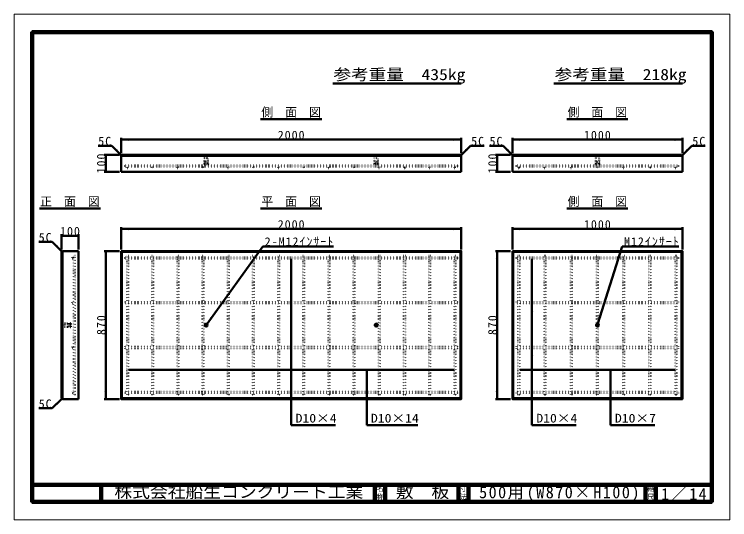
# Model space of a CAD drawing. Units: millimetres, scale not verified. Extents: x -2102 to 2102, y -1485 to 1485.
import ezdxf
from ezdxf.enums import TextEntityAlignment as Align

# ---------------------------------------------------------------- set-up
doc = ezdxf.new("R2010")
doc.units = ezdxf.units.MM
doc.header["$LTSCALE"] = 5
doc.linetypes.add('DOTTED', pattern=[1.75, 0.25, -1.5])
doc.layers.add('0-0_V-nasSTD', color=7, linetype='DOTTED', lineweight=35)
doc.layers.add('0-1_0', color=7, linetype='Continuous', lineweight=50)
doc.styles.add('ＭＳ ゴシック', font='')
doc.styles.get('ＭＳ ゴシック').set_extended_font_data('MS Gothic')

msp = doc.modelspace()

# ---------------------------------------------------------------- linework, layer by layer
at = {"layer": '0-0_V-nasSTD', "linetype": 'Continuous', "lineweight": 100}
for p, q in [((-1997.5, 1380), (-1997.5, -1380)), ((-1592.5, -1280), (-1592.5, -1380)), ((17.5, -1280), (17.5, -1380)), ((77.5, -1280), (77.5, -1380)), ((507.5, -1280), (507.5, -1380)), ((567.5, -1280), (567.5, -1380)), ((1607.5, -1280), (1607.5, -1380)), ((1667.5, -1280), (1667.5, -1380)), ((-1997.5, -1380), (1997.5, -1380))]:
    msp.add_line(p, q, dxfattribs=at)
at = {"layer": '0-0_V-nasSTD', "linetype": 'Continuous', "lineweight": 50}
for p, q in [((-1475, 758.5), (-1475, 668.5)), ((525, 758.5), (525, 668.5)), ((825, 758.5), (825, 668.5)), ((1825, 758.5), (1825, 668.5)), ((525, 748.5), (-1475, 748.5)), ((1825, 748.5), (825, 748.5)), ((-1529.069, 712.569), (-1609.069, 712.569)), ((-1472.5, 656), (-1529.069, 712.569)), ((522.5, 656), (579.069, 712.569)), ((579.069, 712.569), (659.069, 712.569)), ((770.931, 712.569), (690.931, 712.569)), ((827.5, 656), (770.931, 712.569)), ((1822.5, 656), (1879.069, 712.569)), ((1879.069, 712.569), (1959.069, 712.569)), ((-1485, 658.5), (-1575, 658.5)), ((-1565, 658.5), (-1565, 558.5)), ((-1470, 658.5), (-1475, 653.5)), ((-1475, 653.5), (-1475, 558.5)), ((525, 653.5), (-1475, 653.5)), ((520, 658.5), (-1470, 658.5)), ((520, 658.5), (525, 653.5)), ((525, 558.5), (525, 653.5)), ((815, 658.5), (725, 658.5)), ((735, 658.5), (735, 558.5)), ((830, 658.5), (825, 653.5)), ((825, 653.5), (825, 558.5)), ((1825, 653.5), (825, 653.5)), ((1820, 658.5), (830, 658.5)), ((1820, 658.5), (1825, 653.5)), ((1825, 558.5), (1825, 653.5)), ((-1485, 558.5), (-1575, 558.5)), ((-1475, 558.5), (525, 558.5)), ((815, 558.5), (725, 558.5)), ((825, 558.5), (1825, 558.5)), ((-1475, 233.5), (-1475, 103.5)), ((525, 223.5), (-1475, 223.5)), ((525, 233.5), (525, 103.5)), ((825, 233.5), (825, 103.5)), ((1825, 223.5), (825, 223.5)), ((1825, 233.5), (1825, 103.5)), ((-1825, 193.5), (-1825, 103.5)), ((-1725, 183.5), (-1825, 183.5)), ((-1725, 193.5), (-1725, 103.5)), ((-1879.069, 147.569), (-1959.069, 147.569)), ((-1822.5, 91), (-1879.069, 147.569)), ((-1825, 88.5), (-1820, 93.5)), ((-1825, 88.5), (-1825, -771.5)), ((-1725, 93.5), (-1820, 93.5)), ((-1820, -776.5), (-1820, 93.5)), ((-1725, 93.5), (-1725, -776.5)), ((-1485, 93.5), (-1575, 93.5)), ((-1565, 93.5), (-1565, -776.5)), ((-1470, 88.5), (-1475, 93.5)), ((520, 88.5), (-1470, 88.5)), ((-1470, -771.5), (-1470, 88.5)), ((-969.751, -334.227), (-641.643, 120.451)), ((-226.643, 120.451), (-641.643, 120.451)), ((520, 88.5), (525, 93.5)), ((520, -771.5), (520, 88.5)), ((815, 93.5), (725, 93.5)), ((735, 93.5), (735, -776.5)), ((830, 88.5), (825, 93.5)), ((1820, 88.5), (830, 88.5)), ((830, -771.5), (830, 88.5)), ((1327.704, -332.916), (1470.518, 120.451)), ((1803.518, 120.451), (1470.518, 120.451)), ((1820, 88.5), (1825, 93.5)), ((1820, -771.5), (1820, 88.5)), ((-475, 48), (-475, -929.5)), ((940, 48), (940, -929.5)), ((-1432, -604.5), (482, -604.5)), ((-31, -604.5), (-31, -929.5)), ((868, -604.5), (1782, -604.5)), ((1402, -604.5), (1402, -929.5)), ((-1822.5, -774), (-1879.069, -830.569)), ((-1825, -771.5), (-1820, -776.5)), ((-1820, -776.5), (-1725, -776.5)), ((-1485, -776.5), (-1575, -776.5)), ((-1470, -771.5), (-1475, -776.5)), ((520, -771.5), (-1470, -771.5)), ((520, -771.5), (525, -776.5)), ((815, -776.5), (725, -776.5)), ((830, -771.5), (825, -776.5)), ((1820, -771.5), (830, -771.5)), ((1820, -771.5), (1825, -776.5)), ((-1879.069, -830.569), (-1959.069, -830.569)), ((-475, -929.5), (-215, -929.5)), ((-31, -929.5), (269, -929.5)), ((940, -929.5), (1200, -929.5)), ((1402, -929.5), (1662, -929.5))]:
    msp.add_line(p, q, dxfattribs=at)
at = {"layer": '0-0_V-nasSTD', "lineweight": 50}
for p, q in [((-984, 658.5), (-985, 641)), ((-965, 641), (-985, 641)), ((-985, 641), (-985, 616.5)), ((-966, 658.5), (-984, 658.5)), ((-965, 641), (-966, 658.5)), ((-965, 616.5), (-965, 641)), ((16, 658.5), (15, 641)), ((35, 641), (15, 641)), ((15, 641), (15, 616.5)), ((34, 658.5), (16, 658.5)), ((35, 641), (34, 658.5)), ((35, 616.5), (35, 641)), ((1316, 658.5), (1315, 641)), ((1335, 641), (1315, 641)), ((1315, 641), (1315, 616.5)), ((1334, 658.5), (1316, 658.5)), ((1335, 641), (1334, 658.5)), ((1335, 616.5), (1335, 641)), ((-987, 605), (-987, 608)), ((-985, 625.5), (-986.5, 616.5)), ((-963.5, 616.5), (-986.5, 616.5)), ((-963.5, 608.5), (-986.5, 608.5)), ((-963.5, 604.5), (-986.5, 604.5)), ((-966, 617.5), (-984, 617.5)), ((-984, 616.5), (-984, 617.5)), ((-983.25, 608.5), (-983.25, 616.5)), ((-966.75, 608.5), (-966.75, 616.5)), ((-966, 616.5), (-966, 617.5)), ((-965, 625.5), (-963.5, 616.5)), ((-963, 605), (-963, 608)), ((13, 605), (13, 608)), ((15, 625.5), (13.5, 616.5)), ((36.5, 616.5), (13.5, 616.5)), ((36.5, 608.5), (13.5, 608.5)), ((36.5, 604.5), (13.5, 604.5)), ((34, 617.5), (16, 617.5)), ((16, 616.5), (16, 617.5)), ((16.75, 608.5), (16.75, 616.5)), ((33.25, 608.5), (33.25, 616.5)), ((34, 616.5), (34, 617.5)), ((35, 625.5), (36.5, 616.5)), ((37, 605), (37, 608)), ((1313, 605), (1313, 608)), ((1315, 625.5), (1313.5, 616.5)), ((1336.5, 616.5), (1313.5, 616.5)), ((1336.5, 608.5), (1313.5, 608.5)), ((1336.5, 604.5), (1313.5, 604.5)), ((1334, 617.5), (1316, 617.5)), ((1316, 616.5), (1316, 617.5)), ((1316.75, 608.5), (1316.75, 616.5)), ((1333.25, 608.5), (1333.25, 616.5)), ((1334, 616.5), (1334, 617.5)), ((1335, 625.5), (1336.5, 616.5)), ((1337, 605), (1337, 608)), ((-1807.5, -331.5), (-1825, -332.5)), ((-1825, -332.5), (-1825, -350.5)), ((-1807.5, -331.5), (-1807.5, -351.5)), ((-1783, -331.5), (-1807.5, -331.5)), ((-1792, -331.5), (-1783, -330)), ((-1784, -332.5), (-1784, -350.5)), ((-1783, -332.5), (-1784, -332.5)), ((-1783, -330), (-1783, -353)), ((-1775, -333.25), (-1783, -333.25)), ((-1775, -330), (-1775, -353)), ((-1771.5, -329.5), (-1774.5, -329.5)), ((-1771, -330), (-1771, -353)), ((-1825, -350.5), (-1807.5, -351.5)), ((-1807.5, -351.5), (-1783, -351.5)), ((-1792, -351.5), (-1783, -353)), ((-1783, -350.5), (-1784, -350.5)), ((-1775, -349.75), (-1783, -349.75)), ((-1771.5, -353.5), (-1774.5, -353.5))]:
    msp.add_line(p, q, dxfattribs=at)
at = {"layer": '0-0_V-nasSTD'}
for p, q in [((-1452, 588.5), (-1452, 598.5)), ((502, 598.5), (-1452, 598.5)), ((502, 588.5), (502, 598.5)), ((848, 588.5), (848, 598.5)), ((1802, 598.5), (848, 598.5)), ((1802, 588.5), (1802, 598.5)), ((502, 588.5), (-1452, 588.5)), ((1802, 588.5), (848, 588.5)), ((-1452, 48), (-1452, 58)), ((502, 58), (-1452, 58)), ((502, 48), (-1452, 48)), ((-1442, 68), (-1432, 68)), ((-1442, 58), (-1442, 68)), ((-1442, -205), (-1442, 48)), ((-1432, 68), (-1432, 58)), ((-1432, 48), (-1432, -205)), ((-1294, 68), (-1284, 68)), ((-1294, 58), (-1294, 68)), ((-1294, -205), (-1294, 48)), ((-1284, 68), (-1284, 58)), ((-1284, 48), (-1284, -205)), ((-1146, 68), (-1136, 68)), ((-1146, 58), (-1146, 68)), ((-1146, -205), (-1146, 48)), ((-1136, 68), (-1136, 58)), ((-1136, 48), (-1136, -205)), ((-998, 68), (-988, 68)), ((-998, 58), (-998, 68)), ((-998, -205), (-998, 48)), ((-988, 68), (-988, 58)), ((-988, 48), (-988, -205)), ((-850, 68), (-840, 68)), ((-850, 58), (-850, 68)), ((-850, -205), (-850, 48)), ((-840, 68), (-840, 58)), ((-840, 48), (-840, -205)), ((-702, 68), (-692, 68)), ((-702, 58), (-702, 68)), ((-702, -205), (-702, 48)), ((-692, 68), (-692, 58)), ((-692, 48), (-692, -205)), ((-554, 68), (-544, 68)), ((-554, 58), (-554, 68)), ((-554, -205), (-554, 48)), ((-544, 68), (-544, 58)), ((-544, 48), (-544, -205)), ((-406, 68), (-396, 68)), ((-406, 58), (-406, 68)), ((-406, -205), (-406, 48)), ((-396, 68), (-396, 58)), ((-396, 48), (-396, -205)), ((-258, 68), (-248, 68)), ((-258, 58), (-258, 68)), ((-258, -205), (-258, 48)), ((-248, 68), (-248, 58)), ((-248, 48), (-248, -205)), ((-110, 68), (-100, 68)), ((-110, 58), (-110, 68)), ((-110, -205), (-110, 48)), ((-100, 68), (-100, 58)), ((-100, 48), (-100, -205)), ((38, 68), (48, 68)), ((38, 58), (38, 68)), ((38, -205), (38, 48)), ((48, 68), (48, 58)), ((48, 48), (48, -205)), ((186, 68), (196, 68)), ((186, 58), (186, 68)), ((186, -205), (186, 48)), ((196, 68), (196, 58)), ((196, 48), (196, -205)), ((334, 68), (344, 68)), ((334, 58), (334, 68)), ((334, -205), (334, 48)), ((344, 68), (344, 58)), ((344, 48), (344, -205)), ((482, 68), (492, 68)), ((482, 58), (482, 68)), ((482, -205), (482, 48)), ((492, 68), (492, 58)), ((492, 48), (492, -205)), ((502, 48), (502, 58)), ((848, 48), (848, 58)), ((1802, 58), (848, 58)), ((1802, 48), (848, 48)), ((858, 68), (868, 68)), ((858, 58), (858, 68)), ((858, -205), (858, 48)), ((868, 68), (868, 58)), ((868, 48), (868, -205)), ((1012, 68), (1022, 68)), ((1012, 58), (1012, 68)), ((1012, -205), (1012, 48)), ((1022, 68), (1022, 58)), ((1022, 48), (1022, -205)), ((1166, 68), (1176, 68)), ((1166, 58), (1166, 68)), ((1166, -205), (1166, 48)), ((1176, 68), (1176, 58)), ((1176, 48), (1176, -205)), ((1320, 68), (1330, 68)), ((1320, 58), (1320, 68)), ((1320, -205), (1320, 48)), ((1330, 68), (1330, 58)), ((1330, 48), (1330, -205)), ((1474, 68), (1484, 68)), ((1474, 58), (1474, 68)), ((1474, -205), (1474, 48)), ((1484, 68), (1484, 58)), ((1484, 48), (1484, -205)), ((1628, 68), (1638, 68)), ((1628, 58), (1628, 68)), ((1628, -205), (1628, 48)), ((1638, 68), (1638, 58)), ((1638, 48), (1638, -205)), ((1782, 68), (1792, 68)), ((1782, 58), (1782, 68)), ((1782, -205), (1782, 48)), ((1792, 68), (1792, 58)), ((1792, 48), (1792, -205)), ((1802, 48), (1802, 58)), ((-1452, -215), (-1452, -205)), ((502, -205), (-1452, -205)), ((502, -215), (502, -205)), ((848, -215), (848, -205)), ((1802, -205), (848, -205)), ((1802, -215), (1802, -205)), ((502, -215), (-1452, -215)), ((-1442, -468), (-1442, -215)), ((-1432, -215), (-1432, -468)), ((-1294, -468), (-1294, -215)), ((-1284, -215), (-1284, -468)), ((-1146, -468), (-1146, -215)), ((-1136, -215), (-1136, -468)), ((-998, -468), (-998, -215)), ((-988, -215), (-988, -468)), ((-850, -468), (-850, -215)), ((-840, -215), (-840, -468)), ((-702, -468), (-702, -215)), ((-692, -215), (-692, -468)), ((-554, -468), (-554, -215)), ((-544, -215), (-544, -468)), ((-406, -468), (-406, -215)), ((-396, -215), (-396, -468)), ((-258, -468), (-258, -215)), ((-248, -215), (-248, -468)), ((-110, -468), (-110, -215)), ((-100, -215), (-100, -468)), ((38, -468), (38, -215)), ((48, -215), (48, -468)), ((186, -468), (186, -215)), ((196, -215), (196, -468)), ((334, -468), (334, -215)), ((344, -215), (344, -468)), ((482, -468), (482, -215)), ((492, -215), (492, -468)), ((1802, -215), (848, -215)), ((858, -468), (858, -215)), ((868, -215), (868, -468)), ((1012, -468), (1012, -215)), ((1022, -215), (1022, -468)), ((1166, -468), (1166, -215)), ((1176, -215), (1176, -468)), ((1320, -468), (1320, -215)), ((1330, -215), (1330, -468)), ((1474, -468), (1474, -215)), ((1484, -215), (1484, -468)), ((1628, -468), (1628, -215)), ((1638, -215), (1638, -468)), ((1782, -468), (1782, -215)), ((1792, -215), (1792, -468)), ((-1452, -478), (-1452, -468)), ((502, -468), (-1452, -468)), ((502, -478), (-1452, -478)), ((-1442, -731), (-1442, -478)), ((-1432, -478), (-1432, -731)), ((-1294, -731), (-1294, -478)), ((-1284, -478), (-1284, -731)), ((-1146, -731), (-1146, -478)), ((-1136, -478), (-1136, -731)), ((-998, -731), (-998, -478)), ((-988, -478), (-988, -731)), ((-850, -731), (-850, -478)), ((-840, -478), (-840, -731)), ((-702, -731), (-702, -478)), ((-692, -478), (-692, -731)), ((-554, -731), (-554, -478)), ((-544, -478), (-544, -731)), ((-406, -731), (-406, -478)), ((-396, -478), (-396, -731)), ((-258, -731), (-258, -478)), ((-248, -478), (-248, -731)), ((-110, -731), (-110, -478)), ((-100, -478), (-100, -731)), ((38, -731), (38, -478)), ((48, -478), (48, -731)), ((186, -731), (186, -478)), ((196, -478), (196, -731)), ((334, -731), (334, -478)), ((344, -478), (344, -731)), ((482, -731), (482, -478)), ((492, -478), (492, -731)), ((502, -478), (502, -468)), ((848, -478), (848, -468)), ((1802, -468), (848, -468)), ((1802, -478), (848, -478)), ((858, -731), (858, -478)), ((868, -478), (868, -731)), ((1012, -731), (1012, -478)), ((1022, -478), (1022, -731)), ((1166, -731), (1166, -478)), ((1176, -478), (1176, -731)), ((1320, -731), (1320, -478)), ((1330, -478), (1330, -731)), ((1474, -731), (1474, -478)), ((1484, -478), (1484, -731)), ((1628, -731), (1628, -478)), ((1638, -478), (1638, -731)), ((1782, -731), (1782, -478)), ((1792, -478), (1792, -731)), ((1802, -478), (1802, -468)), ((-1452, -741), (-1452, -731)), ((502, -731), (-1452, -731)), ((502, -741), (-1452, -741)), ((-1442, -751), (-1442, -741)), ((-1294, -751), (-1294, -741)), ((-1146, -751), (-1146, -741)), ((-998, -751), (-998, -741)), ((-850, -751), (-850, -741)), ((-702, -751), (-702, -741)), ((-554, -751), (-554, -741)), ((-406, -751), (-406, -741)), ((-258, -751), (-258, -741)), ((-110, -751), (-110, -741)), ((38, -751), (38, -741)), ((186, -751), (186, -741)), ((334, -751), (334, -741)), ((482, -751), (482, -741)), ((502, -741), (502, -731)), ((848, -741), (848, -731)), ((1802, -731), (848, -731)), ((1802, -741), (848, -741)), ((858, -751), (858, -741)), ((1012, -751), (1012, -741)), ((1166, -751), (1166, -741)), ((1320, -751), (1320, -741)), ((1474, -751), (1474, -741)), ((1628, -751), (1628, -741)), ((1782, -751), (1782, -741)), ((1802, -741), (1802, -731))]:
    msp.add_line(p, q, dxfattribs=at)
at = {"layer": '0-0_V-nasSTD', "linetype": 'Continuous', "lineweight": 18}
for points in [[(-2102.5, -1485), (-2102.5, 1485), (2102.5, 1485), (2102.5, -1485)], [(-2002.5, -1385), (-2002.5, 1385), (2002.5, 1385), (2002.5, -1385)]]:
    msp.add_lwpolyline(points, close=True, dxfattribs=at)
at = {"layer": '0-0_V-nasSTD', "linetype": 'Continuous', "lineweight": 100}
msp.add_lwpolyline([(1997.5, -1380), (1997.5, 1380), (-1997.5, 1380)], dxfattribs=at)
at = {"layer": '0-0_V-nasSTD', "linetype": 'Continuous', "lineweight": 50}
for points in [[(-1475, 93.5), (-1475, -776.5), (525, -776.5), (525, 93.5)], [(825, 93.5), (825, -776.5), (1825, -776.5), (1825, 93.5)]]:
    msp.add_lwpolyline(points, close=True, dxfattribs=at)
at = {"layer": '0-0_V-nasSTD'}
msp.add_lwpolyline([(-1755, 68), (-1755, -751), (-1745, -751), (-1745, 68)], close=True, dxfattribs=at)
for points in [[(-1442, -751), (-1432, -751), (-1432, -741)], [(-1294, -751), (-1284, -751), (-1284, -741)], [(-1146, -751), (-1136, -751), (-1136, -741)], [(-998, -751), (-988, -751), (-988, -741)], [(-850, -751), (-840, -751), (-840, -741)], [(-702, -751), (-692, -751), (-692, -741)], [(-554, -751), (-544, -751), (-544, -741)], [(-406, -751), (-396, -751), (-396, -741)], [(-258, -751), (-248, -751), (-248, -741)], [(-110, -751), (-100, -751), (-100, -741)], [(38, -751), (48, -751), (48, -741)], [(186, -751), (196, -751), (196, -741)], [(334, -751), (344, -751), (344, -741)], [(482, -751), (492, -751), (492, -741)], [(858, -751), (868, -751), (868, -741)], [(1012, -751), (1022, -751), (1022, -741)], [(1166, -751), (1176, -751), (1176, -741)], [(1320, -751), (1330, -751), (1330, -741)], [(1474, -751), (1484, -751), (1484, -741)], [(1628, -751), (1638, -751), (1638, -741)], [(1782, -751), (1792, -751), (1792, -741)]]:
    msp.add_lwpolyline(points, dxfattribs=at)
for centre in [(-1437, 583.5), (-1289, 583.5), (-1141, 583.5), (-993, 583.5), (-845, 583.5), (-697, 583.5), (-549, 583.5), (-401, 583.5), (-253, 583.5), (-105, 583.5), (43, 583.5), (191, 583.5), (339, 583.5), (487, 583.5), (863, 583.5), (1017, 583.5), (1171, 583.5), (1325, 583.5), (1479, 583.5), (1633, 583.5), (1787, 583.5), (-1760, 53), (-1760, -210), (-1760, -473), (-1760, -736)]:
    msp.add_circle(centre, 5, dxfattribs=at)
at = {"layer": '0-0_V-nasSTD', "linetype": 'Continuous', "lineweight": 50}
for centre, radius in [((-975, -341.5), 9), ((-975, -341.5), 7.25), ((25, -341.5), 9), ((25, -341.5), 7.25), ((1325, -341.5), 9), ((1325, -341.5), 7.25)]:
    msp.add_circle(centre, radius, dxfattribs=at)
at = {"layer": '0-0_V-nasSTD', "lineweight": 50}
for centre, radius, start, end in [((-986.5, 608), 0.5, 90, 180), ((-986.5, 605), 0.5, 180, 270), ((-1026.4, 610.9), 43.899, 8.64693, 19.42556), ((-984.526, 606.5), 2.026, 279.27093, 80.72907), ((-977.474, 606.5), 2.026, 99.27093, 260.72907), ((-972.526, 606.5), 2.026, 279.27093, 80.72907), ((-965.474, 606.5), 2.026, 99.27093, 260.72907), ((-923.6, 610.9), 43.899, 160.57444, 171.35307), ((-963.5, 608), 0.5, 0, 90), ((-963.5, 605), 0.5, 270, 0), ((13.5, 608), 0.5, 90, 180), ((13.5, 605), 0.5, 180, 270), ((-26.4, 610.9), 43.899, 8.64693, 19.42556), ((15.474, 606.5), 2.026, 279.27093, 80.72907), ((22.526, 606.5), 2.026, 99.27093, 260.72907), ((27.474, 606.5), 2.026, 279.27093, 80.72907), ((34.526, 606.5), 2.026, 99.27093, 260.72907), ((76.4, 610.9), 43.899, 160.57444, 171.35307), ((36.5, 608), 0.5, 0, 90), ((36.5, 605), 0.5, 270, 0), ((1313.5, 608), 0.5, 90, 180), ((1313.5, 605), 0.5, 180, 270), ((1273.6, 610.9), 43.899, 8.64693, 19.42556), ((1315.474, 606.5), 2.026, 279.27093, 80.72907), ((1322.526, 606.5), 2.026, 99.27093, 260.72907), ((1327.474, 606.5), 2.026, 279.27093, 80.72907), ((1334.526, 606.5), 2.026, 99.27093, 260.72907), ((1376.4, 610.9), 43.899, 160.57444, 171.35307), ((1336.5, 608), 0.5, 0, 90), ((1336.5, 605), 0.5, 270, 0), ((-1777.4, -290.1), 43.899, 250.57444, 261.35307), ((-1774.5, -330), 0.5, 90, 180), ((-1773, -331.974), 2.026, 189.27093, 350.72907), ((-1771.5, -330), 0.5, 0, 90), ((-1777.4, -392.9), 43.899, 98.64693, 109.42556), ((-1773, -339.026), 2.026, 9.27093, 170.72907), ((-1773, -343.974), 2.026, 189.27093, 350.72907), ((-1773, -351.026), 2.026, 9.27093, 170.72907), ((-1774.5, -353), 0.5, 180, 270), ((-1771.5, -353), 0.5, 270, 0)]:
    msp.add_arc(centre, radius, start, end, dxfattribs=at)
at = {"layer": '0-0_V-nasSTD'}
for points in [[(-1475, 748.5), (-1430, 741), (-1430, 756)], [(480, 741), (480, 756), (525, 748.5)], [(825, 748.5), (870, 741), (870, 756)], [(1780, 741), (1780, 756), (1825, 748.5)], [(-1509.623, 682.517), (-1499.017, 693.123), (-1472.5, 656)], [(522.5, 656), (549.017, 693.123), (559.623, 682.517)], [(790.377, 682.517), (800.983, 693.123), (827.5, 656)], [(1822.5, 656), (1849.017, 693.123), (1859.623, 682.517)], [(-1572.5, 613.5), (-1565, 658.5), (-1557.5, 613.5)], [(727.5, 613.5), (735, 658.5), (742.5, 613.5)], [(-1572.5, 603.5), (-1565, 558.5), (-1557.5, 603.5)], [(727.5, 603.5), (735, 558.5), (742.5, 603.5)], [(-1475, 223.5), (-1430, 216), (-1430, 231)], [(480, 216), (480, 231), (525, 223.5)], [(825, 223.5), (870, 216), (870, 231)], [(1780, 216), (1780, 231), (1825, 223.5)], [(-1825, 183.5), (-1780, 176), (-1780, 191)], [(-1770, 176), (-1770, 191), (-1725, 183.5)], [(-1859.623, 117.517), (-1849.017, 128.123), (-1822.5, 91)], [(-1572.5, 48.5), (-1565, 93.5), (-1557.5, 48.5)], [(727.5, 48.5), (735, 93.5), (742.5, 48.5)], [(-482.5, 3), (-475, 48), (-467.5, 3)], [(932.5, 3), (940, 48), (947.5, 3)], [(-482.5, -260), (-475, -215), (-467.5, -260)], [(932.5, -260), (940, -215), (947.5, -260)], [(-969.751, -334.227), (-949.5, -293.347), (-943.418, -297.736)], [(1327.704, -332.916), (1334.071, -287.742), (1341.225, -289.995)], [(1327.704, -332.916), (1341.225, -289.995), (1348.378, -292.248)], [(-969.751, -334.227), (-943.418, -297.736), (-937.337, -302.125)], [(-482.5, -523), (-475, -478), (-467.5, -523)], [(932.5, -523), (940, -478), (947.5, -523)], [(-1432, -604.5), (-1387, -612), (-1387, -597)], [(-1284, -604.5), (-1239, -612), (-1239, -597)], [(-1136, -604.5), (-1091, -612), (-1091, -597)], [(-988, -604.5), (-943, -612), (-943, -597)], [(-840, -604.5), (-795, -612), (-795, -597)], [(-692, -604.5), (-647, -612), (-647, -597)], [(-544, -604.5), (-499, -612), (-499, -597)], [(-396, -604.5), (-351, -612), (-351, -597)], [(-248, -604.5), (-203, -612), (-203, -597)], [(-100, -604.5), (-55, -612), (-55, -597)], [(-7, -612), (-7, -597), (38, -604.5)], [(141, -612), (141, -597), (186, -604.5)], [(289, -612), (289, -597), (334, -604.5)], [(437, -612), (437, -597), (482, -604.5)], [(868, -604.5), (913, -612), (913, -597)], [(1022, -604.5), (1067, -612), (1067, -597)], [(1176, -604.5), (1221, -612), (1221, -597)], [(1330, -604.5), (1375, -612), (1375, -597)], [(1429, -612), (1429, -597), (1474, -604.5)], [(1583, -612), (1583, -597), (1628, -604.5)], [(1737, -612), (1737, -597), (1782, -604.5)], [(-1572.5, -731.5), (-1565, -776.5), (-1557.5, -731.5)], [(-482.5, -786), (-475, -741), (-467.5, -786)], [(727.5, -731.5), (735, -776.5), (742.5, -731.5)], [(932.5, -786), (940, -741), (947.5, -786)], [(-1859.623, -800.517), (-1849.017, -811.123), (-1822.5, -774)]]:
    msp.add_solid(points, dxfattribs=at)
at = {"layer": '0-1_0'}
for p, q in [((-230.5, 1078.5), (525, 1078.5)), ((1069.5, 1078.5), (1825, 1078.5)), ((-654.5, 868.5), (-295.5, 868.5)), ((1145.5, 868.5), (1504.5, 868.5)), ((-1954.5, 343.5), (-1595.5, 343.5)), ((-654.5, 343.5), (-295.5, 343.5)), ((1145.5, 343.5), (1504.5, 343.5))]:
    msp.add_line(p, q, dxfattribs=at)
at = {"layer": '0-1_0', "lineweight": 100}
msp.add_line((-1997.5, -1280), (1997.5, -1280), dxfattribs=at)

# ---------------------------------------------------------------- texts
at = {"layer": '0-0_V-nasSTD', "style": 'ＭＳ ゴシック'}
for s, height, width, p in [('参考重量\u3000435kg', 65.98, 1.15, (-226.5, 1078.5)), ('参考重量\u3000218kg', 65.98, 1.15, (1073.5, 1078.5)), ('D10×4', 51.32, 1.15, (-449, -929.5)), ('D10×14', 51.32, 1.15, (-6, -929.5)), ('D10×4', 51.32, 1.15, (966, -929.5)), ('D10×7', 51.32, 1.15, (1428, -929.5)), ('株式会社船生コンクリート工業', 69.65, 1.1, (-1514.221, -1377.45)), ('敷\u3000板', 69.65, 1.1, (140.5, -1377.53))]:
    msp.add_text(s, height=height, dxfattribs=dict(at, width=width)).set_placement(p, align=Align.BOTTOM_LEFT)
for s, height, p in [('側\u3000面\u3000図', 51.32, (-650.5, 868.5)), ('側\u3000面\u3000図', 51.32, (1149.5, 868.5)), ('正\u3000面\u3000図', 51.32, (-1950.5, 343.5)), ('平\u3000面\u3000図', 51.32, (-650.5, 343.5)), ('側\u3000面\u3000図', 51.32, (1149.5, 343.5)), ('名', 30.79, (26.482, -1326.001)), ('寸', 30.79, (516.482, -1326.001)), ('縮', 30.79, (1616.482, -1326.001)), ('称', 30.79, (26.476, -1375.99)), ('法', 30.79, (516.476, -1375.99)), ('尺', 30.79, (1616.476, -1375.99))]:
    msp.add_text(s, height=height, dxfattribs=at).set_placement(p, align=Align.BOTTOM_LEFT)
at = {"layer": '0-0_V-nasSTD', "attachment_point": 7, "style": 'ＭＳ ゴシック'}
for s, insert, char_height in [('\\T1.17;2000', (-554, 748.5), 51.32), ('\\T1.17;1000', (1246, 748.5), 51.32), ('\\T1.17;5C', (-1609.069, 712.569), 51.32), ('\\T1.17;5C', (583.069, 712.569), 51.32), ('\\T1.17;5C', (690.931, 712.569), 51.32), ('\\T1.17;5C', (1883.069, 712.569), 51.32), ('\\T1.17;2000', (-554, 223.5), 51.32), ('\\T1.17;1000', (1246, 223.5), 51.32), ('\\T1.17;100', (-1833.5, 183.5), 51.32), ('\\T1.17;5C', (-1959.069, 147.569), 51.32), ('\\T1.17;2-M12ｲﾝｻｰﾄ', (-630.643, 120.451), 51.32), ('\\T1.17;M12ｲﾝｻｰﾄ', (1481.518, 120.451), 51.32), ('\\T1.17;5C', (-1959.069, -830.569), 51.32), ('\\T1.18;500用(W870×H100)', (629.453, -1377.492), 69.65), ('\\T1.16;1／14', (1699.5, -1377.418), 69.65)]:
    msp.add_mtext(s, dxfattribs=dict(at, insert=insert, char_height=char_height))
at = {"layer": '0-0_V-nasSTD', "char_height": 51.32, "attachment_point": 7, "rotation": 90, "style": 'ＭＳ ゴシック'}
for s, insert in [('\\T1.17;100', (-1565, 550)), ('\\T1.17;100', (735, 550)), ('\\T1.17;870', (-1565, -400)), ('\\T1.17;870', (735, -400))]:
    msp.add_mtext(s, dxfattribs=dict(at, insert=insert))

doc.saveas('drawing.dxf')
